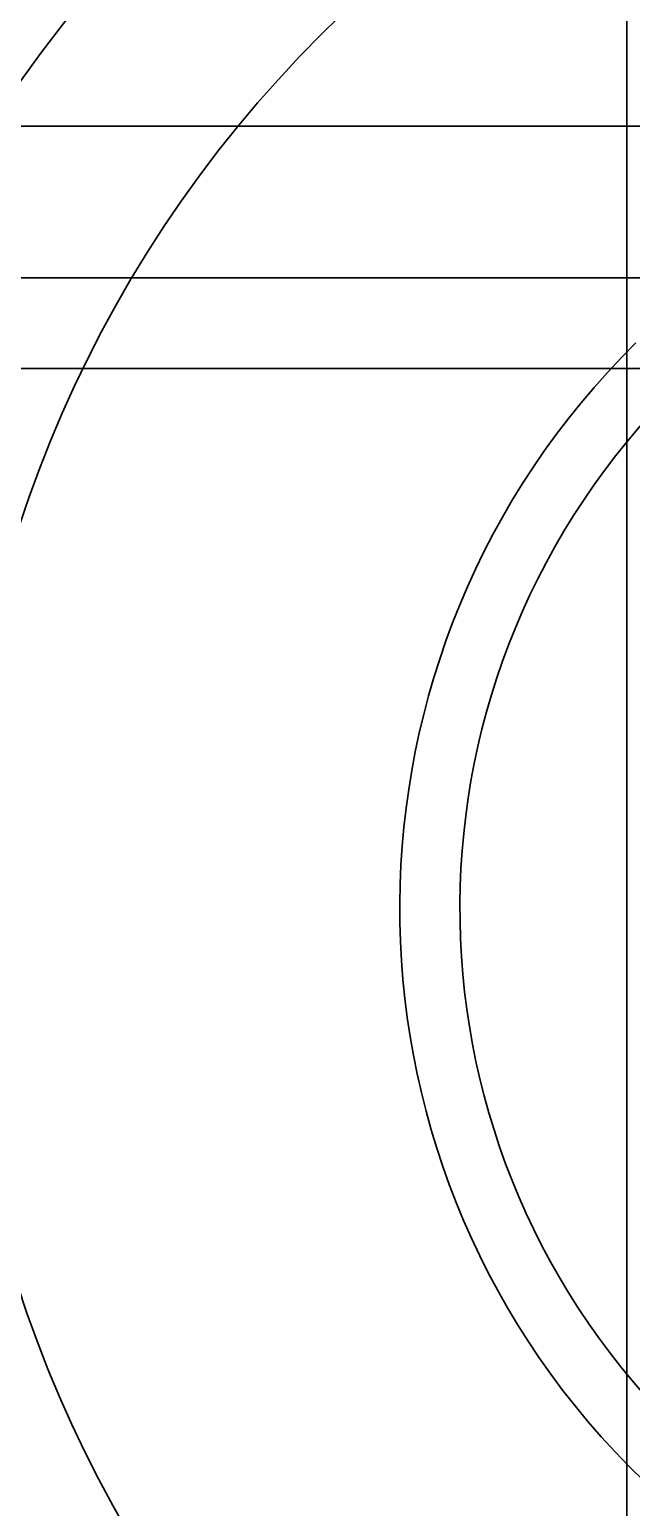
# Model space of a CAD drawing. Header units: millimetres. Extents: x -431 to 3717, y -325 to 2729.
# Drawn here: x 104.07 to 113.08, y 481.02 to 503.16 of the extents above; entities that cross this region are included whole.
import ezdxf

# ---------------------------------------------------------------- set-up
doc = ezdxf.new("R2010")
doc.units = ezdxf.units.MM

msp = doc.modelspace()

# ---------------------------------------------------------------- linework, layer by layer
at = {"color": 7, "linetype": 'Continuous', "lineweight": 35}
for p, q in [((113.015, 540), (113.015, 60)), ((113.015, 540), (113.015, 60)), ((161.515, 501.711), (81.515, 501.711)), ((161.515, 499.441), (81.515, 499.441)), ((161.515, 498.08), (81.515, 498.08)), ((161.515, 498.08), (81.515, 498.08))]:
    msp.add_line(p, q, dxfattribs=at)
for radius, start, end in [(24.5, 314.6585, 134.6585), (24.5, 314.6585, 134.6585), (21.5, 314.6585, 134.2993), (18.5, 314.9113, 134.6585), (24.5, 134.6585, 314.6585), (24.5, 134.6585, 314.6585), (21.5, 134.6585, 314.2993), (18.5, 134.9113, 314.6585), (18.5, 134.6585, 134.9113), (11.9, 134.6585, 314.6585), (11, 134.6585, 314.6585), (11, 134.6585, 314.6585)]:
    msp.add_arc((121.515, 490), radius, start, end, dxfattribs=at)

doc.saveas('drawing.dxf')
